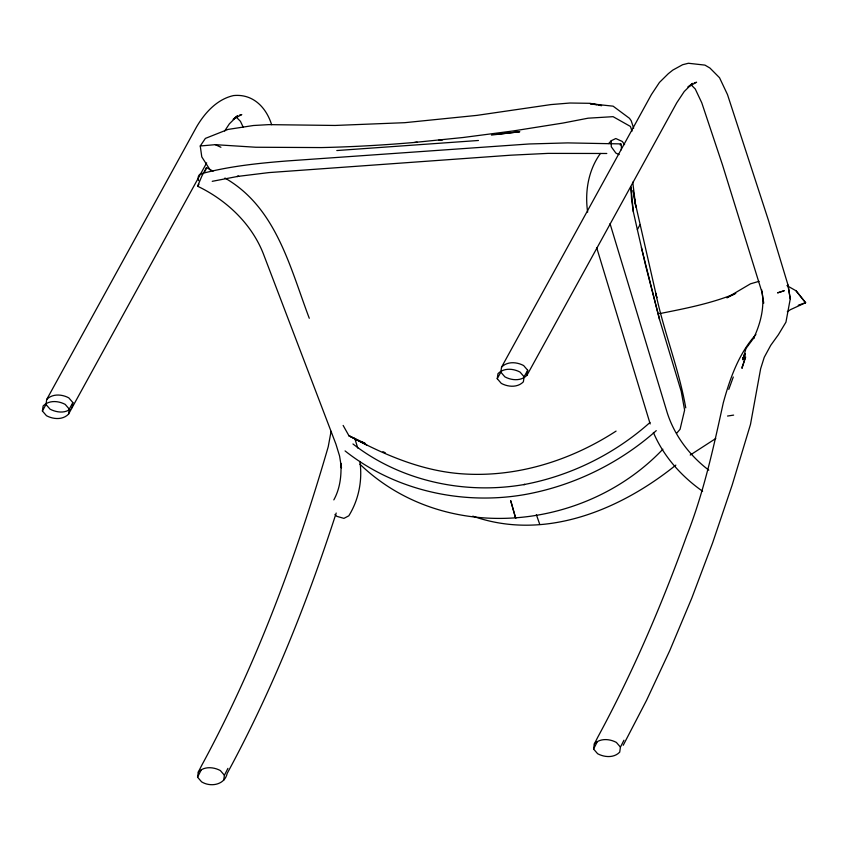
<?xml version="1.0" encoding="UTF-8"?>
<svg xmlns="http://www.w3.org/2000/svg" width="848" height="848" viewBox="0 0 848 848"><rect width="100%" height="100%" fill="white"/><g stroke="black" fill="none" stroke-linecap="round" stroke-linejoin="round"><path stroke-width="1.27" d="M42.4 411.004L43.131 405.969C48.887 400.012 58.395 400.722 65.211 404.401L69.271 409.096L68.54 414.131C62.773 420.099 53.265 419.378 46.46 415.7L42.4 411.004L45.993 404.475L46.725 399.44L196.566 126.882C204.781 112.837 217.046 99.195 233.571 95.57C252.768 93.619 266.166 107.166 271.614 124.688M72.122 407.602L72.864 402.567L68.805 397.871C61.989 394.193 52.481 393.472 46.725 399.44M336.19 513.04C307.209 602.663 272.155 690.526 227.19 773.408C224.688 785.015 210.59 787.4 201.601 781.856L197.542 777.16L198.273 772.125L201.782 765.246C256.414 664.546 296.355 556.585 328.229 446.737L331.091 431.335M223.681 780.287L224.413 775.252L227.921 768.373M497.235 378.696L497.967 373.661C503.723 367.703 513.231 368.414 520.047 372.092L524.106 376.788L523.375 381.823C517.609 387.79 508.111 387.07 501.295 383.391L497.235 378.696L500.829 372.166L501.56 367.131L651.402 94.573L659.437 82.447L668.33 73.67L672.856 70.066L682.608 64.724L688.406 63.261L704.953 65.116L709.935 68.041L719.539 77.73L727.51 94.626L768.479 220.448L787.983 284.949L790.251 298.931L785.948 322.155L778.39 334.695L770.726 345.337L764.239 357.305L760.645 368.721L750.491 424.392L732.216 484.908L712.627 542.826L691.798 598.094L669.761 650.617L646.579 700.278L623.216 745.275M500.829 372.166L504.889 376.862C511.694 380.54 521.202 381.261 526.958 375.293L527.7 370.258L523.64 365.562C516.824 361.884 507.316 361.174 501.56 367.131M623.948 740.24L620.439 747.12L619.708 752.155C613.952 758.123 604.444 757.402 597.628 753.724L593.568 749.028L594.3 743.993L597.808 737.113C632.788 672.612 661.716 605.027 686.615 536.053C703.617 492.995 713.444 447.935 723.28 402.853C729.958 378.505 738.714 353.595 755.886 334.547M742.88 359.743L745.964 348.507L754.349 337.197L753.543 338.437C760.624 323.427 765.182 306.043 761.568 289.603M333.826 499.896C339.953 488.83 341.596 475.834 340.854 463.358L341.468 467.842L339.582 456.033L335.946 444.193L263.293 253.626C251.421 223.543 226.427 200.064 197.595 186.221L201.962 175.843L206.488 167.607L213.092 171.148M205.237 171.095L206.488 167.607M728.782 389.402L733.287 377.021M742.784 359.467L745.127 353.743M745.138 353.563L742.827 358.98L744.989 354.538M197.542 777.16L201.05 770.281M744.894 354.464L743.219 357.75L745.085 354.337M593.568 749.028L597.077 742.148M676.619 433.296L680.064 429.311L684.612 410.093L681.22 391.363L659.553 319.526L645.625 265.572L637.367 229.702L639.837 224.943M69.271 409.096L72.864 402.567M68.54 414.131L206.668 162.88M524.106 376.788L527.7 370.258M526.958 375.293L676.799 102.735L684.241 91.499L692.487 83.38L687.961 86.984L696.6 82.256L694.279 82.839M600.437 153.456C588.258 170.204 584.717 191.902 587.653 212.127M224.678 130.963L229.405 123.808L237.652 115.678L234.027 118.561M210.092 169.907L201.782 156.891L200.255 145.983L205.386 138.404L227.953 129.437L253.467 125.504L268.71 124.635L335.024 125.451L404.772 122.684L476.883 115.381L550.946 104.58L569.962 103.021L590.028 103.318L601.497 105.502M197.595 186.221L198.951 184.249M662.871 449.207C584.654 531.654 444.182 545.073 359.912 464.195M608.631 143.577L611.249 140.726L615.807 138.531L622.284 141.468L624.594 144.637M649.918 422.537C614.514 454.136 570.428 475.908 523.757 484.611L524.785 484.42C465.213 494.956 401.019 481.325 352.959 443.97M656.267 430.646C619.814 463.029 574.488 485.3 526.534 494.246L525.506 494.437C462.796 505.588 395.232 490.738 345.062 450.913M70.045 409.181C64.406 413.676 56.063 412.266 50.053 409.171L45.993 404.475M198.273 772.125C204.039 766.157 213.548 766.878 220.353 770.556L224.413 775.252M594.3 743.993C600.055 738.025 609.564 738.746 616.379 742.424L620.439 747.12M675.845 465.117C619.814 510.242 544.183 541.437 472.813 516.156M715.786 438.501L690.23 455.047M616.083 431.091C570.905 460.464 517.079 477.519 462.913 473.884C422.23 471.244 384.398 454.888 348.952 435.766L343.133 425.431M233.126 119.282L241.765 114.565L239.443 115.148M733.902 294.362L726.821 297.786L750.491 283.815L759.045 281.345M786.944 285.596L796.06 290.811L805.6 302.725L790.421 309.668A381.717 168.317 83.8 0 0 787.304 311.778M735.788 293.461C711.408 303.457 685.354 308.513 659.596 313.622M798.254 305.259L805.558 302.651M200.382 173.967C228.494 166.346 257.612 163.293 286.571 160.993L529.258 143.969L567.598 142.899L620.672 143.895M212.233 181.324L238.68 176.236L236.952 176.511L268.869 172.589L510.74 155.195L547.999 153.382L606.797 153.488M727.542 416.039L733.626 415.107M200.255 145.983L215.318 144.669L255.778 147.245L321.265 147.573A696.844 241.118 -13.7 0 0 414.598 142.432L417.121 142.072M491.437 135.076L519.813 131.747L496.493 134.334M414.598 142.432L463.273 137.482L512.913 130.995L563.008 123.045L588.088 118.19L613.072 116.664L630.435 126.447L632.036 131.164M478.431 140.482L336.804 150.541M539.614 523.979L536.381 514.704M438.787 140.153L442.518 139.962M596.494 104.802L590.166 103.71L613.115 106.17L629.481 118.317L631.209 120.787L633.668 128.207M599.027 105.237L601.561 105.671M619.125 154.58L615.892 153.106L611.281 146.768L611.249 140.726M215.318 144.669L220.915 147.276M365.361 443.451L348.952 435.766L366.739 444.967L362.446 442.126M382.946 451.677L385.289 452.779M224.943 178.048C276.215 207.484 289.857 266.982 309.276 318.276M708.79 470.152C689.721 455.673 674.542 435.671 667.228 412.753L610.041 223.66M702.6 491.257C681.463 476.417 663.507 456.351 653.384 432.438M690.897 84.599L695.265 88.998L701.784 102.831L722.496 164.925L762.002 292.337L763.751 303.139M236.062 116.907L240.429 121.306L243.143 127.073M334.96 514.482L336.73 516.305L343.938 518.372L348.804 515.817C358.799 499.705 362.605 480.127 359.881 461.407M796.06 290.811L805.6 302.725M650.183 423.936L596.663 247.542M354.74 438.257L357.739 448.02M659.553 319.526L641.395 247.605M633.35 211.809L630.923 186.952L631.559 199.269L633.35 211.809L637.367 229.702M685.756 407.899C678.962 368.954 663.857 331.939 655.748 293.207L656.808 297.68L635.216 202.884L633.085 190.387L635.82 207.05L632.746 182.15M787.983 284.949L790.251 298.931M620.259 145.072A5.173 0.774 -87.1 0 1 621.181 144.457A5.173 0.774 -87.1 0 1 621.308 149.789M198.633 180.666A5.173 4.335 73.3 0 1 202.598 173.596M742.307 366.665L742 368.361L745.615 356.86L742.307 366.665M744.904 354.199L743.611 356.436L744.936 354.167M784.082 290.769L777.743 292.814L784.082 290.769M515.69 518.287L510.697 500.659L515.669 518.287"/></g></svg>
